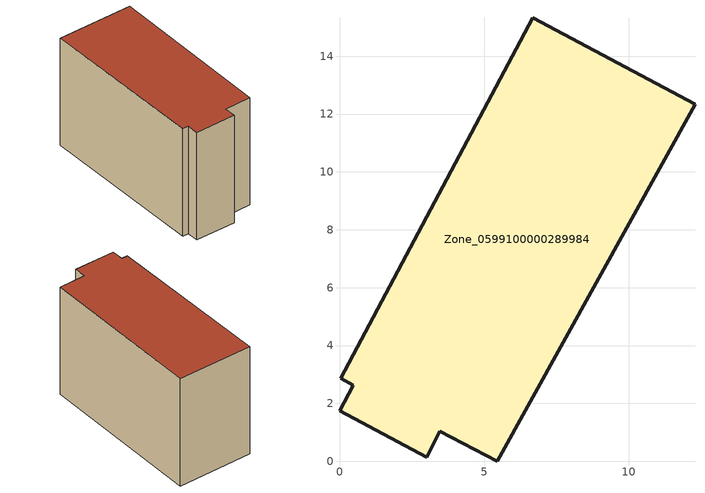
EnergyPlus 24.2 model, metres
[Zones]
Zone_0599100000289984
 floor ground (C_G): 6.67,15.33 12.28,12.34 5.44,0 3.47,1.04 3.01,0.15 0,1.75 0.48,2.63 0.04,2.87 z0
 wall outside (C_F): 3.01,0.15 3.47,1.04 5.44,0 12.28,12.34 6.67,15.33 0.04,2.87 0.48,2.63 0,1.75 3.01,0.15 z0:9.43
 roof outside (C_R): 0.48,2.63 0,1.75 3.01,0.15 3.47,1.04 5.44,0 12.28,12.34 6.67,15.33 0.04,2.87 z9.43
[BUILDING]
Pand.0599100000289984: North Axis=0; Terrain=City; Loads Convergence Tolerance Value=0.04; Temperature Convergence Tolerance Value=0.4; Solar Distribution=FullExterior; Maximum Number of Warmup Days=25; Minimum Number of Warmup Days=1
[Site:Location]
Rotterdam.The.Hague.AP_ZH_NLD Design_Conditions: Latitude=51.96; Longitude=4.45; Time Zone=1; Elevation=-4.5
[SITE:GROUNDTEMPERATURE:BUILDINGSURFACE]
18, 18, 18, 18, 18, 18, 18, 18, 18, 18, 18, 18
[MATERIAL] Thermal Absorptance=0.9; Solar Absorptance=0.7; Visible Absorptance=0.7
Name | Roughness | Thickness | Conductivity | Density | Specific Heat
G.TC.1946 | MediumSmooth | 0.15 | 1 | 540 | 1210
F.TC.1946 | Rough | 0.3 | 0.857143 | 1920 | 840
R.TC.1946 | MediumRough | 0.2 | 0.909091 | 1500 | 1000
[CONSTRUCTION]
C_G: G.TC.1946
C_F: F.TC.1946
C_R: R.TC.1946
[ZONE]
Zone_0599100000289984: Type=1; Multiplier=1; Ceiling Height=Autocalculate; Volume=Autocalculate; Floor Area=autocalculate; Part of Total Floor Area=Yes
[ZONEINFILTRATION:DESIGNFLOWRATE]
Infil_Zone_0599100000289984: Zone or ZoneList or Space or SpaceList=Zone_0599100000289984; Schedule=AlwaysOn; Design Flow Rate Calculation Method=Flow/Area; Flow Rate per Floor Area=0.003; Constant Term Coefficient=1; Temperature Term Coefficient=0; Velocity Term Coefficient=0; Velocity Squared Term Coefficient=0
[HVACTEMPLATE:ZONE:IDEALLOADSAIRSYSTEM]
Zone_0599100000289984: Maximum Heating Supply Air Temperature=50; Minimum Cooling Supply Air Temperature=13; Maximum Heating Supply Air Humidity Ratio=0.0156; Minimum Cooling Supply Air Humidity Ratio=0.0077; Heating Limit=NoLimit; Cooling Limit=NoLimit; Dehumidification Control Type=ConstantSensibleHeatRatio; Cooling Sensible Heat Ratio=0.7; Dehumidification Setpoint=60; Humidification Control Type=None; Humidification Setpoint=30; Outdoor Air Method=None; Outdoor Air Flow Rate per Person=0.00944; Outdoor Air Flow Rate per Zone Floor Area=0; Outdoor Air Flow Rate per Zone=0; Demand Controlled Ventilation Type=None; Outdoor Air Economizer Type=NoEconomizer; Heat Recovery Type=None; Sensible Heat Recovery Effectiveness=0.7; Latent Heat Recovery Effectiveness=0.65
[ZONECONTROL:THERMOSTAT]
ThermostatControl_Zone_0599100000289984: Zone or ZoneList=Zone_0599100000289984; Control Type Schedule=DualSetpointControlType; Control 1=Thermostat_Zone_0599100000289984; Temperature Difference Between Cutout And Setpoint=0
[THERMOSTATSETPOINT:DUALSETPOINT]
Thermostat_Zone_0599100000289984: Heating Setpoint Temperature Schedule=HeatingSetpoint_Zone_0599100000289984; Cooling Setpoint Temperature Schedule=CoolingSetpoint_Zone_0599100000289984
[SCHEDULE:COMPACT]
HeatingSetpoint_Zone_0599100000289984: Through: 12/31, For: AllDays, Until: 24:00, 21
CoolingSetpoint_Zone_0599100000289984: Through: 12/31, For: AllDays, Until: 24:00, 24
DualSetpointControlType: Through: 12/31, For: AllDays, Until: 24:00, 4
AlwaysOn: Through: 12/31, For: AllDays, Until: 24:00, 1
